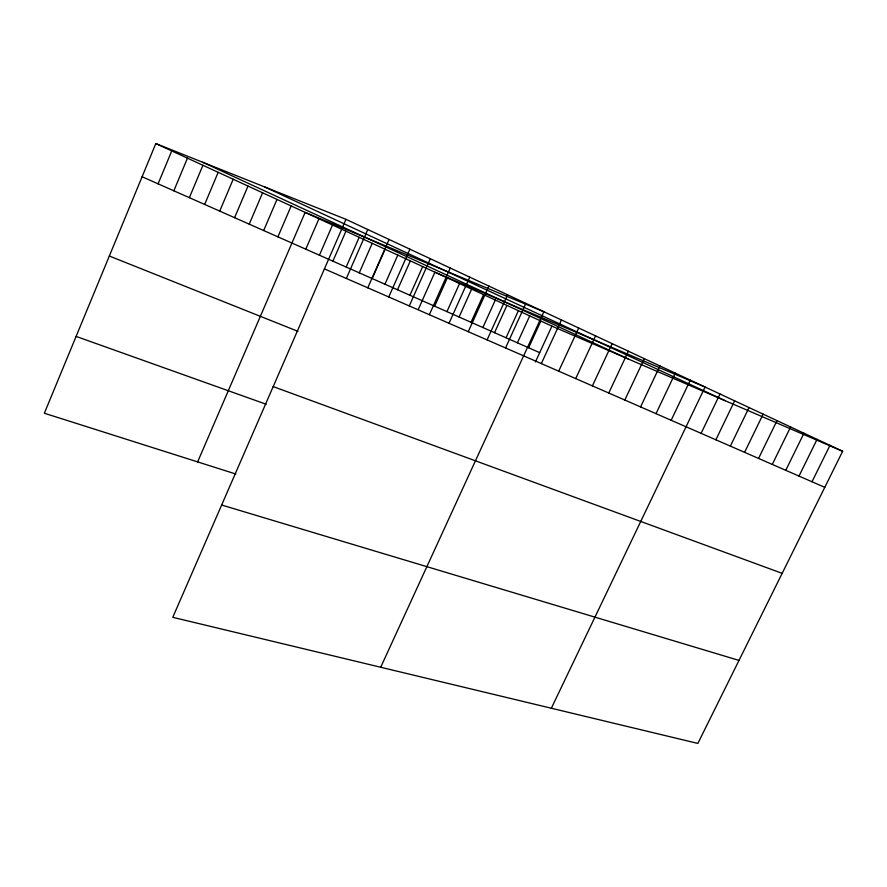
<?xml version="1.0" encoding="UTF-8"?>
<svg xmlns="http://www.w3.org/2000/svg" width="887" height="887" viewBox="0 0 887 887"><rect width="100%" height="100%" fill="white"/><g stroke="black" fill="none" stroke-linecap="round" stroke-linejoin="round"><path stroke-width="1.33" d="M345.985 219.333L172.777 617.319L697.858 743.428L842.65 451.283L345.985 219.333L155.813 143.572L44.35 413.231L235.853 474.035M158.086 183.831L171.756 150.912M173.841 190.805L187.456 158.152M189.363 197.668L202.935 165.281M204.664 204.431L218.18 172.311M219.732 211.106L233.203 179.229M234.589 217.681L248.005 186.059M249.236 224.156L262.596 192.789M263.672 230.542L276.988 199.42M277.908 236.84L291.169 205.95M197.635 461.905L305.15 212.392L543.864 311.747L380.7 667.257M305.782 249.169L318.943 218.756M319.431 255.212L332.536 225.021M332.891 261.166L345.952 231.197M346.174 267.042L359.18 237.295M346.351 278.451L367.772 229.511M359.268 272.841L372.23 243.315M367.783 287.82L389.083 239.457M372.196 278.551L385.102 249.247M384.947 284.195L397.797 255.101M388.761 296.979L409.916 249.192M397.52 289.761L410.337 260.878M409.938 295.26L422.7 266.577M409.273 305.926L430.306 258.716M418.298 309.397L434.907 272.198L705.076 387.031L551.348 708.236M429.352 314.697L450.252 268.029M434.652 306.192L447.314 277.919M446.937 311.625L459.555 283.563M449.01 323.278L469.766 277.143M459.078 316.992L471.64 289.129M471.041 322.291L483.559 294.617M468.247 331.683L488.881 286.069M482.861 327.514L495.323 300.039M487.085 339.898L507.586 294.806M494.525 332.68L506.932 305.394M506.033 337.77L518.396 310.683M505.546 347.959L525.913 303.365M517.398 342.803L529.716 315.894M528.619 347.759L540.882 321.039M535.415 361.951L551.914 326.128L842.65 451.283M541.336 363.581L561.449 319.963M558.699 371.165L578.69 328.013M575.718 378.594L595.576 335.896M592.405 385.878L612.141 343.635M608.77 393.03L628.384 351.219M624.814 400.037L644.317 358.658M640.569 406.911L659.939 365.954M656.014 413.652L675.273 373.117M671.171 420.272L690.308 380.135M701.107 433.344L720 394.005M715.876 439.786L734.647 400.846M730.367 446.117L749.027 407.565M744.592 452.326L763.142 414.151M758.562 458.424L777.001 420.626M772.289 464.411L790.605 426.98M785.76 470.298L803.966 433.211M798.999 476.075L817.082 439.342M812.004 481.752L829.977 445.363M221.65 505.025L739.004 660.405M76.105 336.417L266.222 404.272M273.196 386.599L782.157 573.346M109.334 256.021L297.965 331.35M324.42 268.883L824.777 487.34M142.097 176.757L539.695 352.671M155.813 143.572L551.914 326.128M202.657 162.232L628.517 359.102M264.969 187.057L725.156 400.702"/></g></svg>
